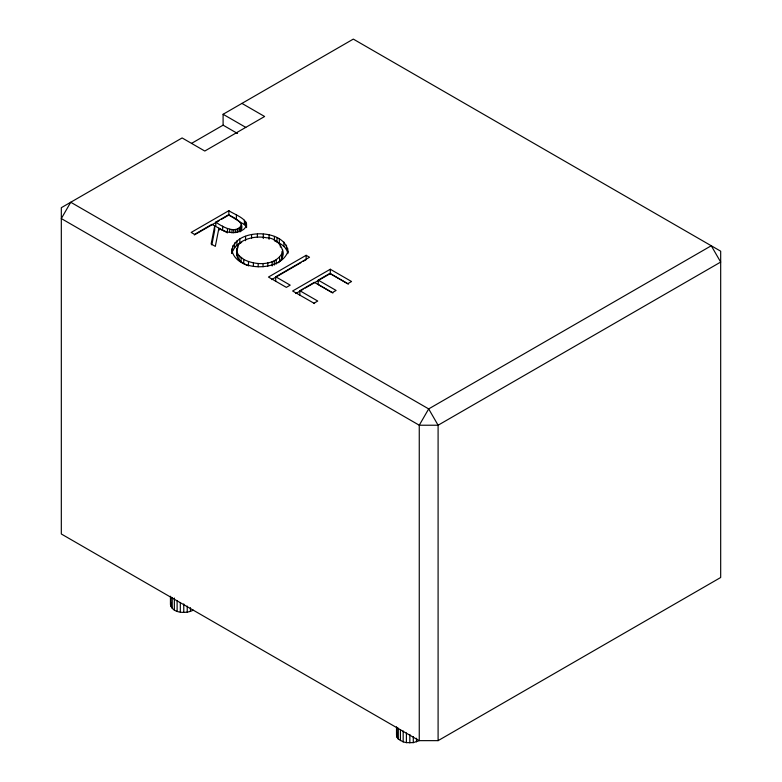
<?xml version="1.0" encoding="UTF-8"?>
<svg xmlns="http://www.w3.org/2000/svg" width="782" height="782" viewBox="0 0 782 782"><rect width="100%" height="100%" fill="white"/><g stroke="black" fill="none" stroke-linecap="round" stroke-linejoin="round"><path stroke-width="1.17" d="M277.903 262.879C289.506 254.561 279.096 237.503 266.506 237.777C253.622 235.059 236.32 240.045 231.716 253.407C230.71 227.22 288.929 227.239 287.835 253.681M282.585 256.652L282.654 249.781M241.716 242.43L239.8 243.29L237.816 245.831L236.819 250.787L237.503 257.61L238.989 259.966L243.749 263.788L243.749 259.438L238.989 255.616L237.503 253.26M237.503 257.61L236.907 252.625M214.698 225.93L211.15 243.964L215.324 246.379L218.872 228.344C226.213 232.958 236.34 234.532 243.789 229.292C253.143 220.524 234.277 214.61 228.852 210.681L191.179 232.43L194.562 234.385L211.951 224.346L214.698 225.93L214.698 230.279L211.814 244.932M241.472 224.981C236.33 234.942 221.951 226.565 215.812 222.117L228.373 214.864C234.512 217.591 246.457 223.466 240.074 231.863L240.074 227.513M193.193 610.126C186.311 614.212 169.635 613.371 170.906 602.697M191.58 143.36L223.095 125.159L223.095 114.28L353.317 39.1L720.681 251.198L720.681 577.497L438.096 740.642L419.26 740.642L413.287 742.636L406.396 742.636L403.18 741.874L398.302 739.058L396.973 737.201L396.973 733.223M287.835 251.511C281.217 272.244 234.62 272.214 231.716 249.057M243.749 259.438C255.685 265.714 275.968 266.105 282.585 252.303M194.317 234.971L219.439 220.465M221.531 219.263L228.852 215.03L244.414 224.61L245.802 226.223L245.802 221.873M275.714 276.779L309.525 257.258L306.143 255.303L268.461 277.053L286.339 287.375L290.2 285.147L275.714 276.779L275.714 281.129M271.608 279.594L300.914 262.674M303.005 261.462L306.143 259.653L306.143 255.303M332.937 292.967L318.215 284.472L318.215 280.122L329.808 273.426L347.687 283.749L351.548 281.52L330.297 269.243L292.615 291.002L314.579 303.572M299.858 295.068L299.858 290.718L314.354 282.351L332.223 292.673L336.094 290.445L318.215 280.122M295.752 293.533L303.084 289.311M305.175 288.099L330.297 273.592L348.508 284.11M313.875 303.269L317.736 301.041L299.858 290.718M287.708 248.305L287.708 252.654C285.997 246.535 280.015 242.967 274.423 240.788L274.423 236.438M244.698 264.218L247.532 265.518M215.812 222.117L215.812 226.467L227.454 232.88L227.454 228.53M241.941 103.41L264.619 116.498L204.796 151.034L182.118 137.945L61.319 207.689L61.319 533.989L419.26 740.642L419.26 425.222L428.683 408.908L711.268 245.753L720.681 262.068L438.096 425.222L419.26 425.222L61.319 218.569L70.732 202.245L428.683 408.908L438.096 425.222L438.096 740.642M223.095 114.28L245.783 127.378M223.095 125.159L237.532 133.497M281.872 251.638L282.654 254.13M241.384 228.432L241.472 229.331M416.503 738.247L416.503 741.874M413.287 736.595L413.287 742.636M409.836 734.445L409.836 742.9M406.396 732.969L406.396 742.636M403.18 730.994L403.18 741.874M400.423 729.772L400.423 740.652M398.302 728.179L398.302 739.058M396.973 727.534L396.973 737.201M396.513 726.752L396.513 735.207M330.297 269.243L330.297 273.592M286.486 245.177L286.486 249.526M283.934 242.049L283.934 246.398M281.637 254.766L281.637 259.125M280.367 244.913L280.367 247.092M279.585 257.317L279.585 261.667M279.33 238.706L279.33 243.055M276.984 237.493L276.984 241.843M276.212 259.751L276.212 264.101M274.287 260.758L274.287 265.108M272.185 261.628L272.185 265.978M269.076 234.952L269.076 239.302M267.796 262.869L267.796 266.134M263.309 234.16L263.309 238.51M263.045 263.514L263.045 266.77M258.168 263.514L258.168 266.779M257.386 234.111L257.386 237.366M253.407 262.908L253.407 266.173M251.579 234.796L251.579 238.06M248.481 261.599L248.481 265.948M246.535 223.623L246.565 227.601M245.558 236.34L245.558 240.69M244.414 220.26L244.414 224.61M241.384 224.082L241.276 230.221M241.091 257.649L241.091 261.999M240.807 226.731L240.807 231.081M239.8 238.94L239.8 243.29M239.077 228.207L239.077 231.472M238.989 255.616L238.989 259.966M237.816 245.831L237.816 248.002M237.503 228.93L237.503 232.186M236.936 240.846L236.936 245.196M236.907 248.275L236.819 255.137M236.399 215.03L236.399 219.38M235.695 229.419L235.695 232.674M234.62 242.977L234.62 247.327M233.779 229.634L233.779 232.899M232.625 245.929L232.625 250.279M231.99 229.615L231.99 232.88M229.703 229.253L229.703 232.508M228.852 210.681L228.852 215.03M222.655 226.125L222.655 230.475M218.872 228.344L218.872 230.524M190.427 607.722L190.427 611.348M187.221 606.079L187.221 612.12M183.77 603.919L183.77 612.384M180.319 602.453L180.319 612.12M177.113 600.478L177.113 611.348M174.347 598.044L174.347 610.126M172.236 597.663L172.236 608.533M170.906 597.008L170.906 606.676M170.447 596.226L170.447 604.691"/></g></svg>
